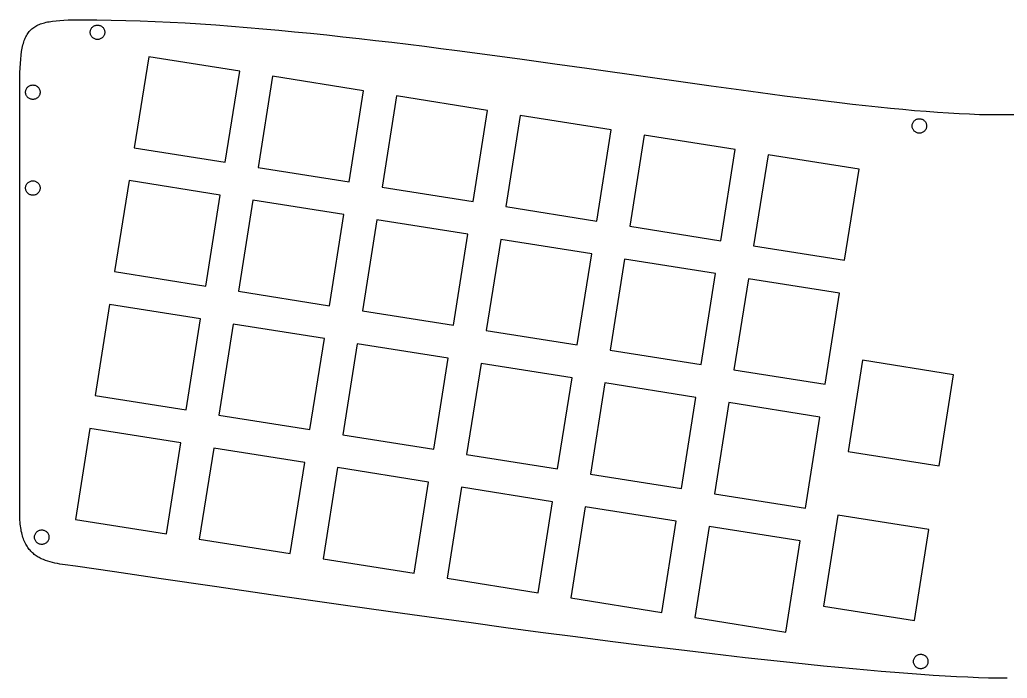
# Model space of a CAD drawing. Extents: x 5 to 305, y 5 to 105.
# Drawn here: x 5 to 155, y 5 to 105 of the extents above; entities that cross this region are included whole.
import ezdxf

# ---------------------------------------------------------------- set-up
doc = ezdxf.new("R2010")
doc.units = 0
doc.layers.get('0').update_dxf_attribs({"linetype": 'CONTINUOUS'})

msp = doc.modelspace()

# ---------------------------------------------------------------- linework, layer by layer
at = {"color": 7}
for p, q in [((6.693802, 103.474165), (6.827369, 103.597757)), ((6.827369, 103.597757), (6.967548, 103.714668)), ((6.967548, 103.714668), (7.114492, 103.825076)), ((7.114492, 103.825076), (7.268352, 103.929161)), ((7.268352, 103.929161), (7.429282, 104.0271)), ((7.429282, 104.0271), (7.597434, 104.119071)), ((7.597434, 104.119071), (7.772959, 104.205253)), ((7.772959, 104.205253), (7.95601, 104.285823)), ((7.95601, 104.285823), (8.146739, 104.360961)), ((8.146739, 104.360961), (8.345299, 104.430844)), ((8.345299, 104.430844), (8.551841, 104.49565)), ((8.551841, 104.49565), (8.766517, 104.555557)), ((8.766517, 104.555557), (8.989481, 104.610745)), ((8.989481, 104.610745), (9.220884, 104.66139)), ((9.220884, 104.66139), (9.460878, 104.707672)), ((9.460878, 104.707672), (9.709616, 104.749768)), ((9.709616, 104.749768), (9.96725, 104.787857)), ((9.96725, 104.787857), (10.509813, 104.852725)), ((10.509813, 104.852725), (11.089787, 104.903702)), ((11.089787, 104.903702), (11.708388, 104.942213)), ((11.708388, 104.942213), (12.366835, 104.969685)), ((12.366835, 104.969685), (13.066345, 104.987543)), ((13.066345, 104.987543), (13.808135, 104.997212)), ((13.808135, 104.997212), (14.593424, 105.000118)), ((14.593424, 105.000118), (15.65781, 104.997418)), ((15.65781, 104.997418), (16.729924, 104.989376)), ((15.757782, 103.426441), (15.794815, 103.527424)), ((15.794815, 103.527424), (15.841183, 103.62353)), ((15.841183, 103.62353), (15.896327, 103.714202)), ((15.896327, 103.714202), (15.959691, 103.798883)), ((15.959691, 103.798883), (16.030718, 103.877015)), ((16.030718, 103.877015), (16.108851, 103.948042)), ((16.108851, 103.948042), (16.193531, 104.011406)), ((16.193531, 104.011406), (16.284203, 104.066551)), ((16.284203, 104.066551), (16.380309, 104.112918)), ((16.380309, 104.112918), (16.481292, 104.149952)), ((16.481292, 104.149952), (16.586595, 104.177094)), ((16.586595, 104.177094), (16.695661, 104.193788)), ((16.695661, 104.193788), (16.807932, 104.199476)), ((16.729924, 104.989376), (18.896646, 104.957607)), ((16.807932, 104.199476), (16.920445, 104.193788)), ((16.807932, 104.199476), (16.807932, 104.199476)), ((16.920445, 104.193788), (17.029723, 104.177094)), ((17.029723, 104.177094), (17.13521, 104.149952)), ((17.13521, 104.149952), (17.236351, 104.112918)), ((17.236351, 104.112918), (17.332591, 104.066551)), ((17.332591, 104.066551), (17.423374, 104.011406)), ((17.423374, 104.011406), (17.508146, 103.948042)), ((17.508146, 103.948042), (17.586351, 103.877015)), ((17.586351, 103.877015), (17.657435, 103.798883)), ((17.657435, 103.798883), (17.720842, 103.714202)), ((17.720842, 103.714202), (17.776017, 103.62353)), ((17.776017, 103.62353), (17.822405, 103.527424)), ((17.822405, 103.527424), (17.859451, 103.426441)), ((18.896646, 104.957607), (21.092218, 104.905501)), ((21.092218, 104.905501), (23.315264, 104.833745)), ((23.315264, 104.833745), (25.564409, 104.743027)), ((25.564409, 104.743027), (27.838281, 104.634036)), ((27.838281, 104.634036), (30.135504, 104.50746)), ((30.135504, 104.50746), (32.454705, 104.363986)), ((32.454705, 104.363986), (34.794508, 104.204304)), ((34.794508, 104.204304), (37.15354, 104.029101)), ((37.15354, 104.029101), (39.530427, 103.839065)), ((39.530427, 103.839065), (41.923793, 103.634885)), ((41.923793, 103.634885), (44.332266, 103.417248)), ((5.688344, 101.831619), (5.764156, 102.031817)), ((5.764156, 102.031817), (5.845059, 102.223552)), ((5.845059, 102.223552), (5.931204, 102.407002)), ((5.931204, 102.407002), (6.022745, 102.582347)), ((6.022745, 102.582347), (6.119832, 102.749763)), ((6.119832, 102.749763), (6.222619, 102.90943)), ((6.222619, 102.90943), (6.331257, 103.061526)), ((6.331257, 103.061526), (6.445899, 103.206228)), ((6.445899, 103.206228), (6.566696, 103.343715)), ((6.566696, 103.343715), (6.693802, 103.474165)), ((15.708257, 103.099802), (15.713946, 103.212073)), ((15.713946, 102.987303), (15.708257, 103.099802)), ((15.713946, 103.212073), (15.73064, 103.321138)), ((15.73064, 102.878069), (15.713946, 102.987303)), ((15.73064, 103.321138), (15.757782, 103.426441)), ((15.757782, 102.77265), (15.73064, 102.878069)), ((15.794815, 102.671598), (15.757782, 102.77265)), ((15.841183, 102.575462), (15.794815, 102.671598)), ((15.896327, 102.484796), (15.841183, 102.575462)), ((15.959691, 102.400148), (15.896327, 102.484796)), ((16.030718, 102.322071), (15.959691, 102.400148)), ((16.108851, 102.251116), (16.030718, 102.322071)), ((16.193531, 102.187834), (16.108851, 102.251116)), ((16.284203, 102.132775), (16.193531, 102.187834)), ((16.380309, 102.086491), (16.284203, 102.132775)), ((16.481292, 102.049534), (16.380309, 102.086491)), ((16.586595, 102.022453), (16.481292, 102.049534)), ((16.695661, 102.0058), (16.586595, 102.022453)), ((16.807932, 102.000127), (16.695661, 102.0058)), ((16.920445, 102.0058), (16.807932, 102.000127)), ((17.029723, 102.022453), (16.920445, 102.0058)), ((17.13521, 102.049534), (17.029723, 102.022453)), ((17.236351, 102.086491), (17.13521, 102.049534)), ((17.332591, 102.132775), (17.236351, 102.086491)), ((17.423374, 102.187834), (17.332591, 102.132775)), ((17.508146, 102.251116), (17.423374, 102.187834)), ((17.586351, 102.322071), (17.508146, 102.251116)), ((17.657435, 102.400148), (17.586351, 102.322071)), ((17.720842, 102.484796), (17.657435, 102.400148)), ((17.776017, 102.575462), (17.720842, 102.484796)), ((17.822405, 102.671598), (17.776017, 102.575462)), ((17.859451, 102.77265), (17.822405, 102.671598)), ((17.859451, 103.426441), (17.886599, 103.321138)), ((17.886599, 102.878069), (17.859451, 102.77265)), ((17.886599, 103.321138), (17.903296, 103.212073)), ((17.903296, 102.987303), (17.886599, 102.878069)), ((17.903296, 103.212073), (17.908984, 103.099802)), ((17.908984, 103.099802), (17.903296, 102.987303)), ((44.332266, 103.417248), (46.754469, 103.186844)), ((46.754469, 103.186844), (49.18903, 102.944359)), ((49.18903, 102.944359), (51.634574, 102.690483)), ((51.634574, 102.690483), (54.089726, 102.425902)), ((54.089726, 102.425902), (56.553113, 102.151307)), ((56.553113, 102.151307), (59.02336, 101.867383)), ((5.331845, 100.442742), (5.380311, 100.697457)), ((5.380311, 100.697457), (5.432954, 100.94264)), ((5.432954, 100.94264), (5.489927, 101.17847)), ((5.489927, 101.17847), (5.551382, 101.405124)), ((5.551382, 101.405124), (5.61747, 101.622781)), ((5.61747, 101.622781), (5.688344, 101.831619)), ((59.02336, 101.867383), (61.499092, 101.574821)), ((61.499092, 101.574821), (63.978936, 101.274308)), ((63.978936, 101.274308), (66.461517, 100.966531)), ((66.461517, 100.966531), (68.945461, 100.65218)), ((68.945461, 100.65218), (71.429393, 100.331943)), ((5.096754, 98.37788), (5.146843, 99.019955)), ((5.146843, 99.019955), (5.209987, 99.619625)), ((5.209987, 99.619625), (5.287403, 100.178318)), ((5.287403, 100.178318), (5.331845, 100.442742)), ((24.585579, 99.388745), (22.395877, 85.560131)), ((38.412815, 97.197664), (24.585579, 99.388745)), ((71.429393, 100.331943), (76.391726, 99.67656)), ((76.391726, 99.67656), (81.337521, 99.00589)), ((81.337521, 99.00589), (86.255784, 98.325436)), ((5.030873, 96.960817), (5.058504, 97.691976)), ((5.058504, 97.691976), (5.096754, 98.37788)), ((86.255784, 98.325436), (91.135522, 97.640704)), ((91.135522, 97.640704), (100.73544, 96.280427)), ((5.0026, 95.35703), (5.012644, 96.182977)), ((5.012644, 96.182977), (5.030873, 96.960817)), ((36.223112, 83.370429), (38.412815, 97.197664)), ((43.401313, 96.408048), (41.21161, 82.580813)), ((57.228548, 94.218345), (43.401313, 96.408048)), ((100.73544, 96.280427), (105.433633, 95.615893)), ((4.999523, 94.481551), (5.0026, 95.35703)), ((5.979049, 94.423522), (6.025417, 94.519762)), ((6.025417, 94.519762), (6.080561, 94.610545)), ((6.080561, 94.610545), (6.143925, 94.695317)), ((6.143925, 94.695317), (6.214952, 94.773523)), ((6.214952, 94.773523), (6.293085, 94.844606)), ((6.293085, 94.844606), (6.377765, 94.908013)), ((6.377765, 94.908013), (6.468437, 94.963188)), ((6.468437, 94.963188), (6.564543, 95.009576)), ((6.564543, 95.009576), (6.665526, 95.046622)), ((6.665526, 95.046622), (6.770829, 95.073771)), ((6.770829, 95.073771), (6.879895, 95.090467)), ((6.879895, 95.090467), (6.992166, 95.096156)), ((6.992166, 95.096156), (7.104664, 95.090467)), ((6.992166, 95.096156), (6.992166, 95.096156)), ((7.104664, 95.090467), (7.213898, 95.073771)), ((7.213898, 95.073771), (7.319317, 95.046622)), ((7.319317, 95.046622), (7.42037, 95.009576)), ((7.42037, 95.009576), (7.516505, 94.963188)), ((7.516505, 94.963188), (7.607172, 94.908013)), ((7.607172, 94.908013), (7.691819, 94.844606)), ((7.691819, 94.844606), (7.769896, 94.773523)), ((7.769896, 94.773523), (7.840851, 94.695317)), ((7.840851, 94.695317), (7.904134, 94.610545)), ((7.904134, 94.610545), (7.959192, 94.519762)), ((7.959192, 94.519762), (8.005476, 94.423522)), ((105.433633, 95.615893), (110.049322, 94.969101)), ((110.049322, 94.969101), (114.571513, 94.345559)), ((4.999523, 90.85042), (4.999523, 94.481551)), ((5.892491, 93.995103), (5.89818, 94.107617)), ((5.89818, 93.882832), (5.892491, 93.995103)), ((5.89818, 94.107617), (5.914874, 94.216895)), ((5.914874, 93.773767), (5.89818, 93.882832)), ((5.914874, 94.216895), (5.942016, 94.322382)), ((5.942016, 93.668464), (5.914874, 93.773767)), ((5.942016, 94.322382), (5.979049, 94.423522)), ((5.979049, 93.567481), (5.942016, 93.668464)), ((6.025417, 93.471375), (5.979049, 93.567481)), ((6.080561, 93.380703), (6.025417, 93.471375)), ((6.143925, 93.296022), (6.080561, 93.380703)), ((6.214952, 93.21789), (6.143925, 93.296022)), ((6.293085, 93.146863), (6.214952, 93.21789)), ((6.377765, 93.083499), (6.293085, 93.146863)), ((6.468437, 93.028354), (6.377765, 93.083499)), ((6.564543, 92.981987), (6.468437, 93.028354)), ((7.516505, 93.028354), (7.42037, 92.981987)), ((7.607172, 93.083499), (7.516505, 93.028354)), ((7.691819, 93.146863), (7.607172, 93.083499)), ((7.769896, 93.21789), (7.691819, 93.146863)), ((7.840851, 93.296022), (7.769896, 93.21789)), ((7.904134, 93.380703), (7.840851, 93.296022)), ((7.959192, 93.471375), (7.904134, 93.380703)), ((8.005476, 93.567481), (7.959192, 93.471375)), ((8.005476, 94.423522), (8.042434, 94.322382)), ((8.042434, 93.668464), (8.005476, 93.567481)), ((8.042434, 94.322382), (8.069514, 94.216895)), ((8.069514, 93.773767), (8.042434, 93.668464)), ((8.069514, 94.216895), (8.086167, 94.107617)), ((8.086167, 93.882832), (8.069514, 93.773767)), ((8.086167, 94.107617), (8.09184, 93.995103)), ((8.09184, 93.995103), (8.086167, 93.882832)), ((55.038845, 80.39111), (57.228548, 94.218345)), ((62.217046, 93.427352), (60.025966, 79.600116)), ((76.044282, 91.237649), (62.217046, 93.427352)), ((114.571513, 94.345559), (118.989211, 93.750769)), ((118.989211, 93.750769), (121.15544, 93.465878)), ((121.15544, 93.465878), (123.291423, 93.190239)), ((123.291423, 93.190239), (125.395786, 92.924541)), ((6.665526, 92.944953), (6.564543, 92.981987)), ((6.770829, 92.917811), (6.665526, 92.944953)), ((6.879895, 92.901117), (6.770829, 92.917811)), ((6.992166, 92.895429), (6.879895, 92.901117)), ((7.104664, 92.901117), (6.992166, 92.895429)), ((7.213898, 92.917811), (7.104664, 92.901117)), ((7.319317, 92.944953), (7.213898, 92.917811)), ((7.42037, 92.981987), (7.319317, 92.944953)), ((125.395786, 92.924541), (127.467154, 92.669473)), ((127.467154, 92.669473), (129.504153, 92.425722)), ((129.504153, 92.425722), (131.505409, 92.193976)), ((131.505409, 92.193976), (133.469548, 91.974924)), ((133.469548, 91.974924), (135.395195, 91.769254)), ((135.395195, 91.769254), (137.280975, 91.577653)), ((137.280975, 91.577653), (139.125516, 91.400811)), ((4.99953, 83.104468), (4.999523, 90.85042)), ((73.854579, 77.410414), (76.044282, 91.237649)), ((81.031402, 90.448033), (78.841699, 76.620798)), ((94.858637, 88.25833), (81.031402, 90.448033)), ((139.125516, 91.400811), (140.927442, 91.239415)), ((140.927442, 91.239415), (142.685379, 91.094154)), ((142.685379, 91.094154), (144.397952, 90.965715)), ((144.397952, 90.965715), (146.063788, 90.854787)), ((146.063788, 90.854787), (147.681513, 90.762058)), ((147.681513, 90.762058), (149.249751, 90.688216)), ((149.249751, 90.688216), (150.767129, 90.633949)), ((150.767129, 90.633949), (152.232272, 90.599946)), ((152.232272, 90.599946), (153.643806, 90.586894)), ((153.643806, 90.586894), (154.32904, 90.58844)), ((154.32904, 90.58844), (155.000357, 90.595482)), ((155.000357, 90.595482), (156.357982, 90.625013)), ((140.555762, 88.874313), (140.561435, 88.986827)), ((140.561435, 88.762042), (140.555762, 88.874313)), ((140.561435, 88.986827), (140.578088, 89.096105)), ((140.578088, 88.652977), (140.561435, 88.762042)), ((140.578088, 89.096105), (140.605168, 89.201592)), ((140.605168, 88.547674), (140.578088, 88.652977)), ((140.605168, 89.201592), (140.642126, 89.302733)), ((140.642126, 88.446691), (140.605168, 88.547674)), ((140.642126, 89.302733), (140.68841, 89.398972)), ((140.68841, 89.398972), (140.743468, 89.489755)), ((140.743468, 89.489755), (140.806751, 89.574527)), ((140.806751, 89.574527), (140.877706, 89.652733)), ((140.877706, 89.652733), (140.955783, 89.723816)), ((140.955783, 89.723816), (141.04043, 89.787223)), ((141.04043, 89.787223), (141.131097, 89.842398)), ((141.131097, 89.842398), (141.227232, 89.888786)), ((141.227232, 89.888786), (141.328285, 89.925832)), ((141.328285, 89.925832), (141.433704, 89.952981)), ((141.433704, 89.952981), (141.542938, 89.969677)), ((141.542938, 89.969677), (141.655436, 89.975366)), ((141.655436, 89.975366), (141.767934, 89.969677)), ((141.655436, 89.975366), (141.655436, 89.975366)), ((141.767934, 89.969677), (141.877168, 89.952981)), ((141.877168, 89.952981), (141.982587, 89.925832)), ((141.982587, 89.925832), (142.08364, 89.888786)), ((142.08364, 89.888786), (142.179775, 89.842398)), ((142.179775, 89.842398), (142.270442, 89.787223)), ((142.270442, 89.787223), (142.35509, 89.723816)), ((142.35509, 89.723816), (142.433166, 89.652733)), ((142.433166, 89.652733), (142.504122, 89.574527)), ((142.504122, 89.574527), (142.567404, 89.489755)), ((142.567404, 89.489755), (142.622463, 89.398972)), ((142.622463, 89.398972), (142.668746, 89.302733)), ((142.668746, 89.302733), (142.705704, 89.201592)), ((142.705704, 88.547674), (142.668746, 88.446691)), ((142.705704, 89.201592), (142.732785, 89.096105)), ((142.732785, 88.652977), (142.705704, 88.547674)), ((142.732785, 89.096105), (142.749437, 88.986827)), ((142.749437, 88.762042), (142.732785, 88.652977)), ((142.749437, 88.986827), (142.755111, 88.874313)), ((142.755111, 88.874313), (142.749437, 88.762042)), ((92.668934, 74.431095), (94.858637, 88.25833)), ((99.847135, 87.468714), (97.657433, 73.640101)), ((113.674371, 85.277634), (99.847135, 87.468714)), ((140.68841, 88.350585), (140.642126, 88.446691)), ((140.743468, 88.259913), (140.68841, 88.350585)), ((140.806751, 88.175232), (140.743468, 88.259913)), ((140.877706, 88.0971), (140.806751, 88.175232)), ((140.955783, 88.026073), (140.877706, 88.0971)), ((141.04043, 87.962709), (140.955783, 88.026073)), ((141.131097, 87.907564), (141.04043, 87.962709)), ((141.227232, 87.861197), (141.131097, 87.907564)), ((141.328285, 87.824163), (141.227232, 87.861197)), ((141.433704, 87.797021), (141.328285, 87.824163)), ((141.542938, 87.780327), (141.433704, 87.797021)), ((141.655436, 87.774639), (141.542938, 87.780327)), ((141.767934, 87.780327), (141.655436, 87.774639)), ((141.877168, 87.797021), (141.767934, 87.780327)), ((141.982587, 87.824163), (141.877168, 87.797021)), ((142.08364, 87.861197), (141.982587, 87.824163)), ((142.179775, 87.907564), (142.08364, 87.861197)), ((142.270442, 87.962709), (142.179775, 87.907564)), ((142.35509, 88.026073), (142.270442, 87.962709)), ((142.433166, 88.0971), (142.35509, 88.026073)), ((142.504122, 88.175232), (142.433166, 88.0971)), ((142.567404, 88.259913), (142.504122, 88.175232)), ((142.622463, 88.350585), (142.567404, 88.259913)), ((142.668746, 88.446691), (142.622463, 88.350585)), ((22.395877, 85.560131), (36.223112, 83.370429)), ((111.484668, 71.450398), (113.674371, 85.277634)), ((118.662869, 84.488018), (116.473166, 70.659405)), ((132.490104, 82.298315), (118.662869, 84.488018)), ((4.99953, 30.000388), (4.99953, 83.104468)), ((41.21161, 82.580813), (55.038845, 80.39111)), ((130.300401, 68.469702), (132.490104, 82.298315)), ((5.892491, 79.44302), (5.89818, 79.555534)), ((5.89818, 79.555534), (5.914874, 79.664811)), ((5.914874, 79.664811), (5.942016, 79.770298)), ((5.942016, 79.770298), (5.979049, 79.871439)), ((5.979049, 79.871439), (6.025417, 79.967679)), ((6.025417, 79.967679), (6.080561, 80.058462)), ((6.080561, 80.058462), (6.143925, 80.143234)), ((6.143925, 80.143234), (6.214952, 80.221439)), ((6.214952, 80.221439), (6.293085, 80.292523)), ((6.293085, 80.292523), (6.377765, 80.35593)), ((6.377765, 80.35593), (6.468437, 80.411105)), ((6.468437, 80.411105), (6.564543, 80.457493)), ((6.564543, 80.457493), (6.665526, 80.494539)), ((6.665526, 80.494539), (6.770829, 80.521687)), ((6.770829, 80.521687), (6.879895, 80.538384)), ((6.879895, 80.538384), (6.992166, 80.544072)), ((6.992166, 80.544072), (7.104664, 80.538384)), ((6.992166, 80.544072), (6.992166, 80.544072)), ((7.104664, 80.538384), (7.213898, 80.521687)), ((7.213898, 80.521687), (7.319317, 80.494539)), ((7.319317, 80.494539), (7.42037, 80.457493)), ((7.42037, 80.457493), (7.516505, 80.411105)), ((7.516505, 80.411105), (7.607172, 80.35593)), ((7.607172, 80.35593), (7.691819, 80.292523)), ((7.691819, 80.292523), (7.769896, 80.221439)), ((7.769896, 80.221439), (7.840851, 80.143234)), ((7.840851, 80.143234), (7.904134, 80.058462)), ((7.904134, 80.058462), (7.959192, 79.967679)), ((7.959192, 79.967679), (8.005476, 79.871439)), ((8.005476, 79.871439), (8.042434, 79.770298)), ((8.042434, 79.770298), (8.069514, 79.664811)), ((8.069514, 79.664811), (8.086167, 79.555534)), ((8.086167, 79.555534), (8.09184, 79.44302)), ((21.606261, 80.573011), (19.413802, 66.744398)), ((35.433496, 78.381931), (21.606261, 80.573011)), ((60.025966, 79.600116), (73.854579, 77.410414)), ((5.89818, 79.330749), (5.892491, 79.44302)), ((5.914874, 79.221683), (5.89818, 79.330749)), ((5.942016, 79.116381), (5.914874, 79.221683)), ((5.979049, 79.015397), (5.942016, 79.116381)), ((6.025417, 78.919291), (5.979049, 79.015397)), ((6.080561, 78.828619), (6.025417, 78.919291)), ((6.143925, 78.743939), (6.080561, 78.828619)), ((6.214952, 78.665806), (6.143925, 78.743939)), ((6.293085, 78.59478), (6.214952, 78.665806)), ((6.377765, 78.531415), (6.293085, 78.59478)), ((6.468437, 78.476271), (6.377765, 78.531415)), ((6.564543, 78.429904), (6.468437, 78.476271)), ((6.665526, 78.39287), (6.564543, 78.429904)), ((6.770829, 78.365728), (6.665526, 78.39287)), ((6.879895, 78.349034), (6.770829, 78.365728)), ((6.992166, 78.343345), (6.879895, 78.349034)), ((7.104664, 78.349034), (6.992166, 78.343345)), ((7.213898, 78.365728), (7.104664, 78.349034)), ((7.319317, 78.39287), (7.213898, 78.365728)), ((7.42037, 78.429904), (7.319317, 78.39287)), ((7.516505, 78.476271), (7.42037, 78.429904)), ((7.607172, 78.531415), (7.516505, 78.476271)), ((7.691819, 78.59478), (7.607172, 78.531415)), ((7.769896, 78.665806), (7.691819, 78.59478)), ((7.840851, 78.743939), (7.769896, 78.665806)), ((7.904134, 78.828619), (7.840851, 78.743939)), ((7.959192, 78.919291), (7.904134, 78.828619)), ((8.005476, 79.015397), (7.959192, 78.919291)), ((8.042434, 79.116381), (8.005476, 79.015397)), ((8.069514, 79.221683), (8.042434, 79.116381)), ((8.086167, 79.330749), (8.069514, 79.221683)), ((8.09184, 79.44302), (8.086167, 79.330749)), ((33.242415, 64.554695), (35.433496, 78.381931)), ((40.420616, 77.592315), (38.230914, 63.765079)), ((54.24923, 75.402612), (40.420616, 77.592315)), ((78.841699, 76.620798), (92.668934, 74.431095)), ((52.058149, 61.575377), (54.24923, 75.402612)), ((59.23635, 74.612996), (57.046647, 60.784383)), ((73.063585, 72.421915), (59.23635, 74.612996)), ((97.657433, 73.640101), (111.484668, 71.450398)), ((70.873882, 58.59468), (73.063585, 72.421915)), ((78.052083, 71.632299), (75.861003, 57.805064)), ((91.879319, 69.442597), (78.052083, 71.632299)), ((116.473166, 70.659405), (130.300401, 68.469702)), ((89.689616, 55.615362), (91.879319, 69.442597)), ((96.867817, 68.652981), (94.676736, 54.824368)), ((110.695052, 66.4619), (96.867817, 68.652981)), ((19.413802, 66.744398), (33.242415, 64.554695)), ((108.503971, 52.634665), (110.695052, 66.4619)), ((115.68355, 65.672284), (113.49247, 51.845049)), ((129.510786, 63.482582), (115.68355, 65.672284)), ((38.230914, 63.765079), (52.058149, 61.575377)), ((127.321083, 49.655346), (129.510786, 63.482582)), ((18.625564, 61.757278), (16.435862, 47.928664)), ((32.452799, 59.566197), (18.625564, 61.757278)), ((57.046647, 60.784383), (70.873882, 58.59468)), ((30.263097, 45.738962), (32.452799, 59.566197)), ((37.441298, 58.776581), (35.251595, 44.949346)), ((51.267155, 56.586878), (37.441298, 58.776581)), ((75.861003, 57.805064), (89.689616, 55.615362)), ((49.07883, 42.759643), (51.267155, 56.586878)), ((56.257031, 55.797263), (54.067329, 41.968649)), ((70.084266, 53.606182), (56.257031, 55.797263)), ((94.676736, 54.824368), (108.503971, 52.634665)), ((67.893186, 39.778947), (70.084266, 53.606182)), ((75.071387, 52.816566), (72.881684, 38.989331)), ((88.898622, 50.626863), (75.071387, 52.816566)), ((133.008247, 53.283721), (130.818544, 39.456486)), ((146.83686, 51.094018), (133.008247, 53.283721)), ((113.49247, 51.845049), (127.321083, 49.655346)), ((144.645779, 37.265405), (146.83686, 51.094018)), ((86.708919, 36.799628), (88.898622, 50.626863)), ((93.88712, 49.837247), (91.697418, 36.008634)), ((107.714355, 47.646167), (93.88712, 49.837247)), ((16.435862, 47.928664), (30.263097, 45.738962)), ((105.524653, 33.818931), (107.714355, 47.646167)), ((112.702854, 46.856551), (110.513151, 33.029316)), ((126.530089, 44.666848), (112.702854, 46.856551)), ((35.251595, 44.949346), (49.07883, 42.759643)), ((124.340386, 30.838235), (126.530089, 44.666848)), ((15.644868, 42.941544), (13.455165, 29.112931)), ((29.473481, 40.750464), (15.644868, 42.941544)), ((27.2824, 26.923228), (29.473481, 40.750464)), ((54.067329, 41.968649), (67.893186, 39.778947)), ((34.461979, 39.960848), (32.270898, 26.133612)), ((48.289214, 37.771145), (34.461979, 39.960848)), ((130.818544, 39.456486), (144.645779, 37.265405)), ((46.098134, 23.94391), (48.289214, 37.771145)), ((72.881684, 38.989331), (86.708919, 36.799628)), ((53.276335, 36.981529), (51.086632, 23.152916)), ((67.104948, 34.790448), (53.276335, 36.981529)), ((91.697418, 36.008634), (105.524653, 33.818931)), ((64.913867, 20.963213), (67.104948, 34.790448)), ((72.092068, 34.000832), (69.900987, 20.173597)), ((85.919303, 31.81113), (72.092068, 34.000832)), ((110.513151, 33.029316), (124.340386, 30.838235)), ((83.729601, 17.983895), (85.919303, 31.81113)), ((90.907802, 31.021514), (88.716721, 17.192901)), ((104.735037, 28.830433), (90.907802, 31.021514)), ((5.002615, 29.663857), (4.99953, 30.000388)), ((5.011806, 29.337697), (5.002615, 29.663857)), ((5.027006, 29.02173), (5.011806, 29.337697)), ((5.048118, 28.715781), (5.027006, 29.02173)), ((5.075044, 28.419673), (5.048118, 28.715781)), ((13.455165, 29.112931), (27.2824, 26.923228)), ((102.543956, 15.004576), (104.735037, 28.830433)), ((129.283409, 29.764743), (127.093707, 15.937508)), ((143.110645, 27.57504), (129.283409, 29.764743)), ((5.107686, 28.133228), (5.075044, 28.419673)), ((5.145949, 27.856271), (5.107686, 28.133228)), ((5.189734, 27.588624), (5.145949, 27.856271)), ((5.238944, 27.330112), (5.189734, 27.588624)), ((5.293482, 27.080556), (5.238944, 27.330112)), ((5.353252, 26.839782), (5.293482, 27.080556)), ((7.374516, 26.949037), (7.429661, 27.039821)), ((7.429661, 27.039821), (7.493025, 27.124592)), ((7.493025, 27.124592), (7.564052, 27.202798)), ((7.564052, 27.202798), (7.642184, 27.273881)), ((7.642184, 27.273881), (7.726865, 27.337288)), ((7.726865, 27.337288), (7.817537, 27.392463)), ((7.817537, 27.392463), (7.913643, 27.438851)), ((7.913643, 27.438851), (8.014626, 27.475897)), ((8.014626, 27.475897), (8.119929, 27.503046)), ((8.119929, 27.503046), (8.228994, 27.519742)), ((8.228994, 27.519742), (8.341265, 27.525431)), ((8.341265, 27.525431), (8.453779, 27.519742)), ((8.341265, 27.525431), (8.341265, 27.525431)), ((8.453779, 27.519742), (8.563057, 27.503046)), ((8.563057, 27.503046), (8.668544, 27.475897)), ((8.668544, 27.475897), (8.769684, 27.438851)), ((8.769684, 27.438851), (8.865924, 27.392463)), ((8.865924, 27.392463), (8.956707, 27.337288)), ((8.956707, 27.337288), (9.041479, 27.273881)), ((9.041479, 27.273881), (9.119685, 27.202798)), ((9.119685, 27.202798), (9.190768, 27.124592)), ((9.190768, 27.124592), (9.254175, 27.039821)), ((9.254175, 27.039821), (9.30935, 26.949037)), ((109.723535, 28.040817), (107.532454, 14.213582)), ((123.55077, 25.851115), (109.723535, 28.040817)), ((140.920942, 13.747805), (143.110645, 27.57504)), ((5.418154, 26.607611), (5.353252, 26.839782)), ((5.488093, 26.383867), (5.418154, 26.607611)), ((5.562971, 26.168375), (5.488093, 26.383867)), ((5.642691, 25.960956), (5.562971, 26.168375)), ((5.727155, 25.761435), (5.642691, 25.960956)), ((5.816267, 25.569634), (5.727155, 25.761435)), ((5.909929, 25.385377), (5.816267, 25.569634)), ((7.241591, 26.424378), (7.247279, 26.536892)), ((7.247279, 26.312107), (7.241591, 26.424378)), ((7.247279, 26.536892), (7.263973, 26.64617)), ((7.263973, 26.203042), (7.247279, 26.312107)), ((7.263973, 26.64617), (7.291115, 26.751657)), ((7.291115, 26.097739), (7.263973, 26.203042)), ((7.291115, 26.751657), (7.328149, 26.852798)), ((7.328149, 25.996756), (7.291115, 26.097739)), ((7.328149, 26.852798), (7.374516, 26.949037)), ((7.374516, 25.90065), (7.328149, 25.996756)), ((7.429661, 25.809978), (7.374516, 25.90065)), ((7.493025, 25.725297), (7.429661, 25.809978)), ((7.564052, 25.647165), (7.493025, 25.725297)), ((7.642184, 25.576138), (7.564052, 25.647165)), ((7.726865, 25.512774), (7.642184, 25.576138)), ((7.817537, 25.45763), (7.726865, 25.512774)), ((8.956707, 25.512774), (8.865924, 25.45763)), ((9.041479, 25.576138), (8.956707, 25.512774)), ((9.119685, 25.647165), (9.041479, 25.576138)), ((9.190768, 25.725297), (9.119685, 25.647165)), ((9.254175, 25.809978), (9.190768, 25.725297)), ((9.30935, 25.90065), (9.254175, 25.809978)), ((9.30935, 26.949037), (9.355738, 26.852798)), ((9.355738, 25.996756), (9.30935, 25.90065)), ((9.355738, 26.852798), (9.392784, 26.751657)), ((9.392784, 26.097739), (9.355738, 25.996756)), ((9.392784, 26.751657), (9.419933, 26.64617)), ((9.419933, 26.203042), (9.392784, 26.097739)), ((9.419933, 26.64617), (9.436629, 26.536892)), ((9.436629, 26.312107), (9.419933, 26.203042)), ((9.436629, 26.536892), (9.442318, 26.424378)), ((9.442318, 26.424378), (9.436629, 26.312107)), ((32.270898, 26.133612), (46.098134, 23.94391)), ((121.35969, 12.022501), (123.55077, 25.851115)), ((6.008044, 25.208488), (5.909929, 25.385377)), ((6.110514, 25.038789), (6.008044, 25.208488)), ((6.217243, 24.876104), (6.110514, 25.038789)), ((6.328133, 24.720257), (6.217243, 24.876104)), ((6.443086, 24.571071), (6.328133, 24.720257)), ((6.562007, 24.428368), (6.443086, 24.571071)), ((6.684797, 24.291973), (6.562007, 24.428368)), ((6.811359, 24.161709), (6.684797, 24.291973)), ((6.941596, 24.037399), (6.811359, 24.161709)), ((7.075411, 23.918866), (6.941596, 24.037399)), ((7.913643, 25.411262), (7.817537, 25.45763)), ((8.014626, 25.374229), (7.913643, 25.411262)), ((8.119929, 25.347086), (8.014626, 25.374229)), ((8.228994, 25.330392), (8.119929, 25.347086)), ((8.341265, 25.324704), (8.228994, 25.330392)), ((8.453779, 25.330392), (8.341265, 25.324704)), ((8.563057, 25.347086), (8.453779, 25.330392)), ((8.668544, 25.374229), (8.563057, 25.347086)), ((8.769684, 25.411262), (8.668544, 25.374229)), ((8.865924, 25.45763), (8.769684, 25.411262)), ((7.212706, 23.805934), (7.075411, 23.918866)), ((7.353384, 23.698426), (7.212706, 23.805934)), ((7.497349, 23.596165), (7.353384, 23.698426)), ((7.644502, 23.498976), (7.497349, 23.596165)), ((7.794746, 23.40668), (7.644502, 23.498976)), ((7.947985, 23.319102), (7.794746, 23.40668)), ((8.263057, 23.157391), (7.947985, 23.319102)), ((8.588939, 23.012431), (8.263057, 23.157391)), ((8.924853, 22.882807), (8.588939, 23.012431)), ((9.270021, 22.767106), (8.924853, 22.882807)), ((9.623666, 22.663916), (9.270021, 22.767106)), ((9.985009, 22.571822), (9.623666, 22.663916)), ((10.353273, 22.489412), (9.985009, 22.571822)), ((51.086632, 23.152916), (64.913867, 20.963213)), ((10.727679, 22.415272), (10.353273, 22.489412)), ((11.10745, 22.347989), (10.727679, 22.415272)), ((11.879975, 22.228341), (11.10745, 22.347989)), ((13.455172, 22.009144), (11.879975, 22.228341)), ((19.404626, 21.143655), (13.455172, 22.009144)), ((26.506017, 20.10321), (19.404626, 21.143655)), ((34.595276, 18.919653), (26.506017, 20.10321)), ((69.900987, 20.173597), (83.729601, 17.983895)), ((43.508333, 17.62483), (34.595276, 18.919653)), ((53.081121, 16.250586), (43.508333, 17.62483)), ((88.716721, 17.192901), (102.543956, 15.004576)), ((58.063642, 15.543634), (53.081121, 16.250586)), ((63.149571, 14.828768), (58.063642, 15.543634)), ((127.093707, 15.937508), (140.920942, 13.747805)), ((68.318397, 14.109971), (63.149571, 14.828768)), ((73.549613, 13.391222), (68.318397, 14.109971)), ((107.532454, 14.213582), (121.35969, 12.022501)), ((78.822711, 12.676502), (73.549613, 13.391222)), ((84.117181, 11.969791), (78.822711, 12.676502)), ((89.412515, 11.275072), (84.117181, 11.969791)), ((94.688204, 10.596323), (89.412515, 11.275072)), ((99.92374, 9.937527), (94.688204, 10.596323)), ((105.098614, 9.302663), (99.92374, 9.937527)), ((110.192318, 8.695713), (105.098614, 9.302663)), ((115.184343, 8.120656), (110.192318, 8.695713)), ((117.635817, 7.846332), (115.184343, 8.120656)), ((120.054181, 7.581474), (117.635817, 7.846332)), ((122.43687, 7.326581), (120.054181, 7.581474)), ((140.763845, 7.543877), (140.769519, 7.656391)), ((140.769519, 7.431606), (140.763845, 7.543877)), ((140.769519, 7.656391), (140.786171, 7.765669)), ((140.786171, 7.765669), (140.813252, 7.871156)), ((140.813252, 7.871156), (140.85021, 7.972296)), ((140.85021, 7.972296), (140.896493, 8.068536)), ((140.896493, 8.068536), (140.951552, 8.159319)), ((140.951552, 8.159319), (141.014834, 8.244091)), ((141.014834, 8.244091), (141.08579, 8.322296)), ((141.08579, 8.322296), (141.163866, 8.39338)), ((141.163866, 8.39338), (141.248514, 8.456787)), ((141.248514, 8.456787), (141.339181, 8.511962)), ((141.339181, 8.511962), (141.435316, 8.55835)), ((141.435316, 8.55835), (141.536369, 8.595396)), ((141.536369, 8.595396), (141.641788, 8.622545)), ((141.641788, 8.622545), (141.751022, 8.639241)), ((141.751022, 8.639241), (141.86352, 8.64493)), ((141.86352, 8.64493), (141.976018, 8.639241)), ((141.86352, 8.64493), (141.86352, 8.64493)), ((141.976018, 8.639241), (142.085252, 8.622545)), ((142.085252, 8.622545), (142.190671, 8.595396)), ((142.190671, 8.595396), (142.291724, 8.55835)), ((142.291724, 8.55835), (142.387859, 8.511962)), ((142.387859, 8.511962), (142.478526, 8.456787)), ((142.478526, 8.456787), (142.563173, 8.39338)), ((142.563173, 8.39338), (142.64125, 8.322296)), ((142.64125, 8.322296), (142.712205, 8.244091)), ((142.712205, 8.244091), (142.775488, 8.159319)), ((142.775488, 8.159319), (142.830546, 8.068536)), ((142.830546, 8.068536), (142.87683, 7.972296)), ((142.87683, 7.972296), (142.913788, 7.871156)), ((142.913788, 7.871156), (142.940869, 7.765669)), ((142.940869, 7.765669), (142.957521, 7.656391)), ((142.957521, 7.656391), (142.963194, 7.543877)), ((142.963194, 7.543877), (142.957521, 7.431606)), ((124.781322, 7.082148), (122.43687, 7.326581)), ((127.084973, 6.848675), (124.781322, 7.082148)), ((129.345259, 6.626658), (127.084973, 6.848675)), ((131.559616, 6.416596), (129.345259, 6.626658)), ((133.725482, 6.218985), (131.559616, 6.416596)), ((135.840292, 6.034324), (133.725482, 6.218985)), ((137.901484, 5.863109), (135.840292, 6.034324)), ((140.786171, 7.322541), (140.769519, 7.431606)), ((140.813252, 7.217238), (140.786171, 7.322541)), ((140.85021, 7.116255), (140.813252, 7.217238)), ((140.896493, 7.020149), (140.85021, 7.116255)), ((140.951552, 6.929477), (140.896493, 7.020149)), ((141.014834, 6.844796), (140.951552, 6.929477)), ((141.08579, 6.766664), (141.014834, 6.844796)), ((141.163866, 6.695637), (141.08579, 6.766664)), ((141.248514, 6.632273), (141.163866, 6.695637)), ((141.339181, 6.577128), (141.248514, 6.632273)), ((141.435316, 6.530761), (141.339181, 6.577128)), ((141.536369, 6.493727), (141.435316, 6.530761)), ((141.641788, 6.466585), (141.536369, 6.493727)), ((141.751022, 6.449891), (141.641788, 6.466585)), ((141.86352, 6.444203), (141.751022, 6.449891)), ((141.976018, 6.449891), (141.86352, 6.444203)), ((142.085252, 6.466585), (141.976018, 6.449891)), ((142.190671, 6.493727), (142.085252, 6.466585)), ((142.291724, 6.530761), (142.190671, 6.493727)), ((142.387859, 6.577128), (142.291724, 6.530761)), ((142.478526, 6.632273), (142.387859, 6.577128)), ((142.563173, 6.695637), (142.478526, 6.632273)), ((142.64125, 6.766664), (142.563173, 6.695637)), ((142.712205, 6.844796), (142.64125, 6.766664)), ((142.775488, 6.929477), (142.712205, 6.844796)), ((142.830546, 7.020149), (142.775488, 6.929477)), ((142.87683, 7.116255), (142.830546, 7.020149)), ((142.913788, 7.217238), (142.87683, 7.116255)), ((142.940869, 7.322541), (142.913788, 7.217238)), ((142.957521, 7.431606), (142.940869, 7.322541)), ((139.906492, 5.705839), (137.901484, 5.863109)), ((141.852755, 5.563012), (139.906492, 5.705839)), ((143.737708, 5.435124), (141.852755, 5.563012)), ((145.558787, 5.322673), (143.737708, 5.435124)), ((147.31343, 5.226158), (145.558787, 5.322673)), ((148.999072, 5.146074), (147.31343, 5.226158)), ((150.61315, 5.082921), (148.999072, 5.146074)), ((152.1531, 5.037196), (150.61315, 5.082921)), ((153.616359, 5.009396), (152.1531, 5.037196)), ((155.000364, 5.000019), (153.616359, 5.009396)), ((155.003115, 5.000019), (155.000364, 5.000019))]:
    msp.add_line(p, q, dxfattribs=at)

doc.saveas('drawing.dxf')
